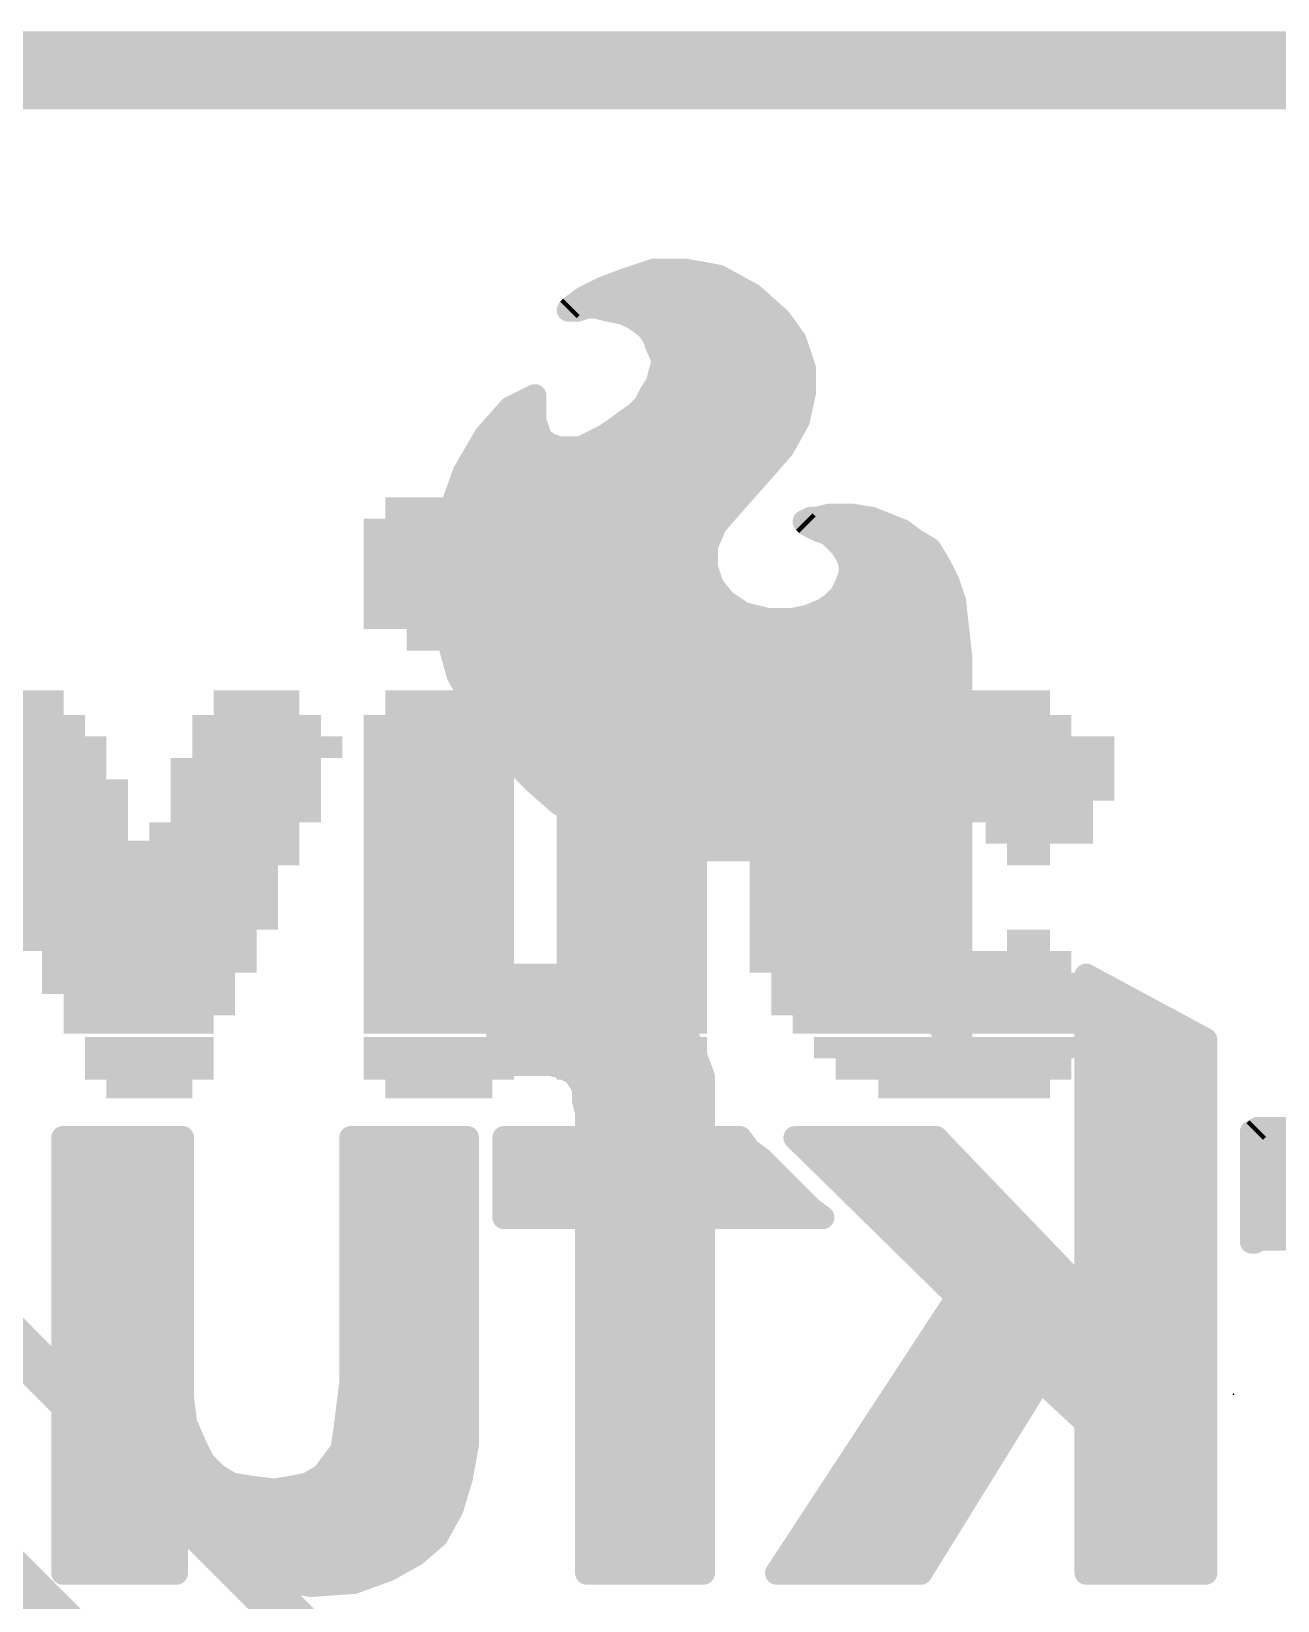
# Model space of a CAD drawing. Extents: x -41 to 66, y -18 to 26.
# Drawn here: x 11.32 to 15.38, y 20.41 to 25.53 of the extents above; entities that cross this region are included whole.
import ezdxf

# ---------------------------------------------------------------- set-up
doc = ezdxf.new("R2010")
doc.units = 0
for name, color, linetype in [('1', 12, 'CONTINUOUS'), ('16', 132, 'CONTINUOUS'), ('20', 31, 'CONTINUOUS'), ('21', 41, 'CONTINUOUS'), ('22', 40, 'CONTINUOUS'), ('24', 53, 'CONTINUOUS')]:
    doc.layers.add(name, color=color, linetype=linetype)

# ---------------------------------------------------------------- blocks, each defined once
blk = doc.blocks.new('RECT')
blk.add_solid([(-0.5, -0.5), (0.5, -0.5), (-0.5, 0.5), (0.5, 0.5)])

msp = doc.modelspace()

# ---------------------------------------------------------------- linework, layer by layer
at = {"layer": '1', "const_width": 0.254}
msp.add_lwpolyline([(0, 25.4), (30.48, 25.4)], dxfattribs=at)
at = {"layer": '16'}
for points, const_width in [([(0, 25.4), (30.48, 25.4)], 0.254), ([(12.192, 20.32), (10.16, 22.352)], 0.1524), ([(11.43, 20.32), (10.16, 21.59)], 0.1524)]:
    msp.add_lwpolyline(points, dxfattribs=dict(at, const_width=const_width))
at = {"layer": '20', "const_width": 0.2032}
msp.add_lwpolyline([(0, 25.4), (30.48, 25.4)], dxfattribs=at)
at = {"layer": '22', "const_width": 0.0762}
for points in [[(13.259, 24.718), (13.349, 24.748)], [(13.349, 24.748), (13.449, 24.748)], [(13.449, 24.748), (13.559, 24.728)], [(13.119, 24.658), (13.179, 24.688)], [(13.179, 24.688), (13.259, 24.718)], [(13.1811, 24.6888), (13.6309, 24.6888)], [(13.559, 24.728), (13.669, 24.668)], [(13.079, 24.628), (13.119, 24.658)], [(13.669, 24.668), (13.759, 24.588)], [(13.069, 24.618), (13.079, 24.628)], [(13.099, 24.618), (13.069, 24.618)], [(13.129, 24.628), (13.099, 24.618)], [(13.159, 24.628), (13.129, 24.628)], [(13.199, 24.618), (13.159, 24.628)], [(13.249, 24.608), (13.199, 24.618)], [(13.226, 24.6126), (13.7313, 24.6126)], [(13.289, 24.588), (13.249, 24.608)], [(13.329, 24.558), (13.289, 24.588)], [(13.759, 24.588), (13.809, 24.518)], [(13.349, 24.528), (13.329, 24.558)], [(13.3434, 24.5364), (13.7959, 24.5364)], [(13.359, 24.498), (13.349, 24.528)], [(13.369, 24.478), (13.359, 24.498)], [(13.809, 24.518), (13.839, 24.428)], [(13.379, 24.448), (13.369, 24.478)], [(13.369, 24.418), (13.379, 24.448)], [(13.3749, 24.4602), (13.8283, 24.4602)], [(13.359, 24.378), (13.369, 24.418)], [(13.3605, 24.384), (13.839, 24.384)], [(13.839, 24.428), (13.839, 24.348)], [(12.879, 24.298), (12.959, 24.338)], [(12.959, 24.338), (12.959, 24.258)], [(13.319, 24.308), (13.339, 24.348)], [(13.339, 24.348), (13.359, 24.378)], [(13.839, 24.348), (13.819, 24.258)], [(12.799, 24.208), (12.879, 24.298)], [(12.8986, 24.3078), (12.959, 24.3078)], [(13.259, 24.258), (13.289, 24.278)], [(13.289, 24.278), (13.319, 24.308)], [(13.3188, 24.3078), (13.8301, 24.3078)], [(12.82, 24.2316), (12.9678, 24.2316)], [(12.959, 24.258), (12.979, 24.198)], [(13.189, 24.208), (13.219, 24.228)], [(13.219, 24.228), (13.259, 24.258)], [(13.2238, 24.2316), (13.8043, 24.2316)], [(13.819, 24.258), (13.769, 24.168)], [(12.729, 24.088), (12.799, 24.208)], [(12.979, 24.198), (13.009, 24.178)], [(13.009, 24.178), (13.039, 24.168)], [(13.109, 24.168), (13.189, 24.208)], [(12.7683, 24.1554), (13.758, 24.1554)], [(13.039, 24.168), (13.109, 24.168)], [(13.769, 24.168), (13.699, 24.088)], [(12.679, 23.948), (12.729, 24.088)], [(12.7259, 24.0792), (13.6912, 24.0792)], [(13.699, 24.088), (13.619, 23.998)], [(12.6986, 24.003), (13.6234, 24.003)], [(13.619, 23.998), (13.549, 23.918)], [(12.649, 23.788), (12.679, 23.948)], [(12.675, 23.9268), (13.5567, 23.9268)], [(13.839, 23.928), (13.859, 23.938)], [(13.849, 23.918), (13.839, 23.928)], [(13.8402, 23.9268), (14.087, 23.9268)], [(13.859, 23.938), (13.879, 23.938)], [(13.879, 23.938), (13.919, 23.948)], [(13.919, 23.948), (13.999, 23.948)], [(13.999, 23.948), (14.059, 23.938)], [(14.059, 23.938), (14.159, 23.898)], [(13.549, 23.918), (13.519, 23.848)], [(13.889, 23.898), (13.849, 23.918)], [(13.919, 23.888), (13.889, 23.898)], [(13.959, 23.848), (13.919, 23.888)], [(14.159, 23.898), (14.199, 23.868)], [(14.199, 23.868), (14.249, 23.838)], [(12.6607, 23.8506), (13.5201, 23.8506)], [(13.519, 23.848), (13.519, 23.778)], [(13.9564, 23.8506), (14.228, 23.8506)], [(13.979, 23.818), (13.959, 23.848)], [(13.989, 23.788), (13.979, 23.818)], [(14.249, 23.838), (14.279, 23.788)], [(12.659, 23.608), (12.649, 23.788)], [(12.6498, 23.7744), (13.5202, 23.7744)], [(13.519, 23.778), (13.539, 23.718)], [(13.989, 23.758), (13.989, 23.788)], [(13.989, 23.7744), (14.2858, 23.7744)], [(14.279, 23.788), (14.309, 23.728)], [(13.539, 23.718), (13.579, 23.668)], [(13.959, 23.688), (13.979, 23.728)], [(13.979, 23.728), (13.989, 23.758)], [(14.309, 23.728), (14.329, 23.668)], [(12.654, 23.6982), (13.5548, 23.6982)], [(13.579, 23.668), (13.639, 23.628)], [(13.929, 23.658), (13.959, 23.688)], [(13.9641, 23.6982), (14.3189, 23.6982)], [(14.329, 23.668), (14.349, 23.488)], [(12.6582, 23.622), (13.663, 23.622)], [(13.639, 23.628), (13.719, 23.608)], [(13.799, 23.608), (13.849, 23.618)], [(13.849, 23.618), (13.899, 23.638)], [(13.859, 23.622), (14.3341, 23.622)], [(13.899, 23.638), (13.929, 23.658)], [(12.709, 23.428), (12.659, 23.608)], [(13.719, 23.608), (13.799, 23.608)], [(12.6763, 23.5458), (14.3426, 23.5458)], [(12.6974, 23.4696), (14.349, 23.4696)], [(14.349, 23.488), (14.349, 22.208)], [(12.809, 23.248), (12.709, 23.428)], [(12.7282, 23.3934), (14.349, 23.3934)], [(12.7706, 23.3172), (14.349, 23.3172)], [(12.879, 23.158), (12.809, 23.248)], [(12.8144, 23.241), (14.349, 23.241)], [(12.8737, 23.1648), (14.349, 23.1648)], [(12.959, 23.078), (12.879, 23.158)], [(12.9484, 23.0886), (14.349, 23.0886)], [(13.039, 23.008), (12.959, 23.078)], [(13.034, 23.0124), (14.349, 23.0124)], [(13.139, 22.948), (13.039, 23.008)], [(13.239, 22.908), (13.139, 22.948)], [(13.1685, 22.9362), (14.349, 22.9362)], [(13.349, 22.878), (13.239, 22.908)], [(13.469, 22.858), (13.349, 22.878)], [(13.457, 22.86), (14.349, 22.86)], [(13.659, 22.858), (13.469, 22.858)], [(13.719, 22.848), (13.659, 22.858)], [(13.769, 22.818), (13.719, 22.848)], [(13.869, 22.738), (13.769, 22.818)], [(13.8117, 22.7838), (14.349, 22.7838)], [(13.919, 22.678), (13.869, 22.738)], [(13.8943, 22.7076), (14.349, 22.7076)], [(14.049, 22.548), (13.919, 22.678)], [(13.9656, 22.6314), (14.349, 22.6314)], [(14.0418, 22.5552), (14.349, 22.5552)], [(14.099, 22.478), (14.049, 22.548)], [(12.859, 22.448), (12.839, 22.438)], [(12.839, 22.438), (12.839, 22.158)], [(13.149, 22.448), (12.859, 22.448)], [(13.249, 22.418), (13.149, 22.448)], [(14.0983, 22.479), (14.349, 22.479)], [(14.159, 22.418), (14.099, 22.478)], [(15.149, 22.238), (14.759, 22.448)], [(14.759, 22.448), (14.759, 21.408)], [(12.839, 22.4028), (13.2794, 22.4028)], [(13.329, 22.378), (13.249, 22.418)], [(14.209, 22.358), (14.159, 22.418)], [(14.1717, 22.4028), (14.349, 22.4028)], [(14.759, 22.4028), (14.8429, 22.4028)], [(13.399, 22.328), (13.329, 22.378)], [(14.259, 22.308), (14.209, 22.358)], [(12.839, 22.3266), (13.4002, 22.3266)], [(13.449, 22.268), (13.399, 22.328)], [(14.2404, 22.3266), (14.349, 22.3266)], [(14.289, 22.268), (14.259, 22.308)], [(14.759, 22.3266), (14.9845, 22.3266)], [(12.839, 22.2504), (13.4565, 22.2504)], [(13.479, 22.198), (13.449, 22.268)], [(14.319, 22.238), (14.289, 22.268)], [(14.3066, 22.2504), (14.349, 22.2504)], [(14.339, 22.208), (14.319, 22.238)], [(14.759, 22.2504), (15.126, 22.2504)], [(15.149, 20.498), (15.149, 22.238)], [(13.509, 22.118), (13.479, 22.198)], [(14.349, 22.208), (14.339, 22.208)], [(12.839, 22.1742), (13.4879, 22.1742)], [(12.839, 22.158), (13.009, 22.158)], [(13.009, 22.158), (13.049, 22.148)], [(13.049, 22.148), (13.089, 22.128)], [(13.089, 22.128), (13.109, 22.098)], [(14.759, 22.1742), (15.149, 22.1742)], [(13.109, 22.098), (13.119, 22.078)], [(13.109, 22.098), (13.509, 22.098)], [(13.119, 22.078), (13.119, 22.038)], [(13.509, 21.918), (13.509, 22.118)], [(14.759, 22.098), (15.149, 22.098)], [(13.119, 22.038), (13.129, 21.998)], [(13.1231, 22.0218), (13.509, 22.0218)], [(13.129, 21.998), (13.129, 21.918)], [(14.759, 22.0218), (15.149, 22.0218)], [(13.129, 21.9456), (13.509, 21.9456)], [(14.759, 21.9456), (15.149, 21.9456)], [(15.309, 21.938), (15.299, 21.938)], [(15.299, 21.938), (15.299, 21.578)], [(15.319, 21.948), (15.309, 21.938)], [(15.3166, 21.9456), (15.4674, 21.9456)], [(15.459, 21.948), (15.319, 21.948)], [(11.809, 21.918), (11.419, 21.918)], [(11.419, 21.918), (11.419, 20.498)], [(11.809, 21.068), (11.809, 21.918)], [(12.739, 21.918), (12.359, 21.918)], [(12.359, 21.918), (12.359, 21.118)], [(12.739, 20.918), (12.739, 21.918)], [(13.129, 21.918), (12.859, 21.918)], [(12.859, 21.918), (12.859, 21.658)], [(13.629, 21.918), (13.509, 21.918)], [(13.659, 21.878), (13.629, 21.918)], [(13.699, 21.848), (13.659, 21.878)], [(14.269, 21.918), (13.809, 21.918)], [(13.809, 21.918), (14.339, 21.398)], [(14.759, 21.408), (14.269, 21.918)], [(11.419, 21.8694), (11.809, 21.8694)], [(12.359, 21.8694), (12.739, 21.8694)], [(12.859, 21.8694), (13.6705, 21.8694)], [(13.859, 21.688), (13.699, 21.848)], [(13.8585, 21.8694), (14.3157, 21.8694)], [(14.759, 21.8694), (15.149, 21.8694)], [(15.299, 21.8694), (15.6566, 21.8694)], [(11.419, 21.7932), (11.809, 21.7932)], [(12.359, 21.7932), (12.739, 21.7932)], [(12.859, 21.7932), (13.7538, 21.7932)], [(13.9362, 21.7932), (14.3889, 21.7932)], [(14.759, 21.7932), (15.149, 21.7932)], [(15.299, 21.7932), (15.738, 21.7932)], [(11.419, 21.717), (11.809, 21.717)], [(12.359, 21.717), (12.739, 21.717)], [(12.859, 21.717), (13.83, 21.717)], [(13.899, 21.658), (13.859, 21.688)], [(14.0139, 21.717), (14.4621, 21.717)], [(14.759, 21.717), (15.149, 21.717)], [(15.299, 21.717), (15.7996, 21.717)], [(11.419, 21.6408), (11.809, 21.6408)], [(12.359, 21.6408), (12.739, 21.6408)], [(12.859, 21.658), (13.129, 21.658)], [(13.129, 21.658), (13.129, 20.498)], [(13.129, 21.6408), (13.509, 21.6408)], [(13.509, 21.658), (13.899, 21.658)], [(13.509, 20.498), (13.509, 21.658)], [(14.0915, 21.6408), (14.5353, 21.6408)], [(14.759, 21.6408), (15.149, 21.6408)], [(15.299, 21.6408), (16.209, 21.6408)], [(11.419, 21.5646), (11.809, 21.5646)], [(12.359, 21.5646), (12.739, 21.5646)], [(13.129, 21.5646), (13.509, 21.5646)], [(14.1692, 21.5646), (14.6085, 21.5646)], [(14.759, 21.5646), (15.149, 21.5646)], [(15.299, 21.578), (15.309, 21.578)], [(15.309, 21.578), (15.329, 21.588)], [(15.329, 21.588), (15.439, 21.588)], [(11.419, 21.4884), (11.809, 21.4884)], [(12.359, 21.4884), (12.739, 21.4884)], [(13.129, 21.4884), (13.509, 21.4884)], [(14.2469, 21.4884), (14.6818, 21.4884)], [(14.759, 21.4884), (15.149, 21.4884)], [(11.419, 21.4122), (11.809, 21.4122)], [(12.359, 21.4122), (12.739, 21.4122)], [(13.129, 21.4122), (13.509, 21.4122)], [(14.3245, 21.4122), (14.755, 21.4122)], [(14.759, 21.4122), (15.149, 21.4122)], [(14.339, 21.398), (13.749, 20.498)], [(11.419, 21.336), (11.809, 21.336)], [(12.359, 21.336), (12.739, 21.336)], [(13.129, 21.336), (13.509, 21.336)], [(14.2984, 21.336), (15.149, 21.336)], [(11.419, 21.2598), (11.809, 21.2598)], [(12.359, 21.2598), (12.739, 21.2598)], [(13.129, 21.2598), (13.509, 21.2598)], [(14.2484, 21.2598), (15.149, 21.2598)], [(11.419, 21.1836), (11.809, 21.1836)], [(12.359, 21.1836), (12.739, 21.1836)], [(13.129, 21.1836), (13.509, 21.1836)], [(14.1985, 21.1836), (15.149, 21.1836)], [(11.419, 21.1074), (11.809, 21.1074)], [(12.359, 21.118), (12.339, 20.958)], [(12.3577, 21.1074), (12.739, 21.1074)], [(13.129, 21.1074), (13.509, 21.1074)], [(14.1485, 21.1074), (14.5962, 21.1074)], [(14.219, 20.498), (14.609, 21.128)], [(14.609, 21.128), (14.759, 20.988)], [(14.6311, 21.1074), (15.149, 21.1074)], [(11.819, 20.988), (11.809, 21.068)], [(11.419, 21.0312), (11.8136, 21.0312)], [(12.3482, 21.0312), (12.739, 21.0312)], [(13.129, 21.0312), (13.509, 21.0312)], [(14.0985, 21.0312), (14.5491, 21.0312)], [(14.7127, 21.0312), (15.149, 21.0312)], [(11.419, 20.955), (11.8331, 20.955)], [(11.849, 20.918), (11.819, 20.988)], [(12.339, 20.958), (12.329, 20.898)], [(12.3385, 20.955), (12.739, 20.955)], [(13.129, 20.955), (13.509, 20.955)], [(14.0486, 20.955), (14.5019, 20.955)], [(14.759, 20.988), (14.759, 20.498)], [(14.759, 20.955), (15.149, 20.955)], [(11.879, 20.858), (11.849, 20.918)], [(12.719, 20.808), (12.739, 20.918)], [(11.419, 20.8788), (11.8686, 20.8788)], [(11.919, 20.818), (11.879, 20.858)], [(12.329, 20.898), (12.269, 20.818)], [(12.3146, 20.8788), (12.7319, 20.8788)], [(13.129, 20.8788), (13.509, 20.8788)], [(13.9986, 20.8788), (14.4547, 20.8788)], [(14.759, 20.8788), (15.149, 20.8788)], [(11.419, 20.8026), (11.9447, 20.8026)], [(11.969, 20.788), (11.919, 20.818)], [(12.269, 20.818), (12.219, 20.788)], [(12.2433, 20.8026), (12.7174, 20.8026)], [(12.689, 20.708), (12.719, 20.808)], [(13.129, 20.8026), (13.509, 20.8026)], [(13.9487, 20.8026), (14.4076, 20.8026)], [(14.759, 20.8026), (15.149, 20.8026)], [(12.029, 20.778), (11.969, 20.788)], [(12.109, 20.768), (12.029, 20.778)], [(12.169, 20.778), (12.109, 20.768)], [(12.219, 20.788), (12.169, 20.778)], [(11.419, 20.7264), (12.6945, 20.7264)], [(11.789, 20.498), (11.789, 20.698)], [(11.789, 20.698), (11.799, 20.698)], [(11.799, 20.698), (11.839, 20.638)], [(12.639, 20.618), (12.689, 20.708)], [(13.129, 20.7264), (13.509, 20.7264)], [(13.8987, 20.7264), (14.3604, 20.7264)], [(14.759, 20.7264), (15.149, 20.7264)], [(11.419, 20.6502), (11.789, 20.6502)], [(11.8309, 20.6502), (12.6569, 20.6502)], [(13.129, 20.6502), (13.509, 20.6502)], [(13.8488, 20.6502), (14.3132, 20.6502)], [(14.759, 20.6502), (15.149, 20.6502)], [(11.839, 20.638), (11.879, 20.588)], [(12.569, 20.558), (12.639, 20.618)], [(11.419, 20.574), (11.789, 20.574)], [(11.879, 20.588), (11.929, 20.548)], [(11.8965, 20.574), (12.5877, 20.574)], [(11.929, 20.548), (11.989, 20.518)], [(12.479, 20.508), (12.569, 20.558)], [(13.129, 20.574), (13.509, 20.574)], [(13.7988, 20.574), (14.266, 20.574)], [(14.759, 20.574), (15.149, 20.574)], [(11.419, 20.498), (11.789, 20.498)], [(11.989, 20.518), (12.039, 20.498)], [(12.039, 20.498), (12.099, 20.478)], [(12.0396, 20.4978), (12.451, 20.4978)], [(12.369, 20.468), (12.479, 20.508)], [(13.129, 20.498), (13.509, 20.498)], [(13.749, 20.498), (14.219, 20.498)], [(14.759, 20.498), (15.149, 20.498)], [(12.099, 20.478), (12.169, 20.468)], [(12.169, 20.468), (12.229, 20.458)], [(12.229, 20.458), (12.369, 20.468)]]:
    msp.add_lwpolyline(points, dxfattribs=at)
at = {"layer": '22', "const_width": 0.0381}
for points in [[(13.349, 24.7671, 1), (13.349, 24.729)], [(13.355, 24.7299, 1), (13.343, 24.7661)], [(13.4524, 24.7667, 1), (13.4456, 24.7293)], [(13.449, 24.729, 1), (13.449, 24.7671)], [(13.1723, 24.7058, 1), (13.1857, 24.6702)], [(13.1811, 24.7079, 1), (13.1811, 24.6698)], [(13.1875, 24.671, 1), (13.1705, 24.705)], [(13.253, 24.7361, 1), (13.265, 24.6999)], [(13.2657, 24.7002, 1), (13.2523, 24.7358)], [(13.5681, 24.7447, 1), (13.5499, 24.7113)], [(13.5556, 24.7093, 1), (13.5624, 24.7467)], [(13.6309, 24.6698, 1), (13.6309, 24.7079)], [(13.1105, 24.675, 1), (13.1275, 24.641)], [(13.1304, 24.6428, 1), (13.1076, 24.6732)], [(13.6817, 24.6822, 1), (13.6563, 24.6538)], [(13.6599, 24.6513, 1), (13.6781, 24.6847)], [(13.069, 24.6371, 1), (13.069, 24.599)], [(13.0555, 24.6315, 1), (13.0825, 24.6045)], [(13.0676, 24.6432, 1), (13.0904, 24.6128)], [(13.0925, 24.6145, 1), (13.0655, 24.6415)], [(13.093, 24.6361, 1), (13.105, 24.5999)], [(13.099, 24.599, 1), (13.099, 24.6371)], [(13.129, 24.6471, 1), (13.129, 24.609)], [(13.135, 24.6099, 1), (13.123, 24.6461)], [(13.1636, 24.6465, 1), (13.1544, 24.6095)], [(13.159, 24.609, 1), (13.159, 24.6471)], [(13.2027, 24.6367, 1), (13.1953, 24.5993)], [(13.1944, 24.5995, 1), (13.2036, 24.6365)], [(13.226, 24.6317, 1), (13.226, 24.5936)], [(13.2575, 24.625, 1), (13.2405, 24.591)], [(13.2453, 24.5893, 1), (13.2527, 24.6267)], [(13.3004, 24.6032, 1), (13.2776, 24.5728)], [(13.2805, 24.571, 1), (13.2975, 24.605)], [(13.7313, 24.5936, 1), (13.7313, 24.6317)], [(13.7745, 24.5991, 1), (13.7435, 24.5769)], [(13.3449, 24.5686, 1), (13.3131, 24.5474)], [(13.3176, 24.5428, 1), (13.3404, 24.5732)], [(13.3434, 24.5555, 1), (13.3434, 24.5174)], [(13.7463, 24.5738, 1), (13.7717, 24.6022)], [(13.7959, 24.5174, 1), (13.7959, 24.5555)], [(13.3671, 24.534, 1), (13.3309, 24.522)], [(13.3331, 24.5174, 1), (13.3649, 24.5386)], [(13.376, 24.5065, 1), (13.342, 24.4895)], [(13.3409, 24.492, 1), (13.3771, 24.504)], [(13.8271, 24.524, 1), (13.7909, 24.512)], [(13.7935, 24.5069, 1), (13.8245, 24.5291)], [(13.3871, 24.484, 1), (13.3509, 24.472)], [(13.352, 24.4695, 1), (13.386, 24.4865)], [(13.3749, 24.4793, 1), (13.3749, 24.4412)], [(13.3971, 24.442, 1), (13.3609, 24.454)], [(13.3609, 24.442, 1), (13.3971, 24.454)], [(13.8283, 24.4412, 1), (13.8283, 24.4793)], [(13.3605, 24.4031, 1), (13.3605, 24.365)], [(13.3509, 24.424, 1), (13.3871, 24.412)], [(13.3875, 24.4134, 1), (13.3505, 24.4226)], [(13.8581, 24.428, 1), (13.82, 24.428)], [(13.8209, 24.422, 1), (13.8571, 24.434)], [(13.839, 24.365, 1), (13.839, 24.4031)], [(12.9781, 24.338, 1), (12.94, 24.338)], [(12.9675, 24.321, 1), (12.9505, 24.355)], [(13.3231, 24.3586, 1), (13.3549, 24.3374)], [(13.356, 24.3395, 1), (13.322, 24.3565)], [(13.3405, 24.3826, 1), (13.3775, 24.3734)], [(13.3749, 24.3674, 1), (13.3431, 24.3886)], [(13.82, 24.348, 1), (13.8581, 24.348)], [(13.8576, 24.3439, 1), (13.8204, 24.3521)], [(12.8705, 24.315, 1), (12.8875, 24.281)], [(12.8932, 24.2853, 1), (12.8648, 24.3107)], [(12.8986, 24.3269, 1), (12.8986, 24.2888)], [(12.959, 24.2888, 1), (12.959, 24.3269)], [(13.2996, 24.2621, 1), (13.2784, 24.2939)], [(13.3188, 24.3269, 1), (13.3188, 24.2888)], [(13.302, 24.3165, 1), (13.336, 24.2995)], [(13.3325, 24.2945, 1), (13.3055, 24.3215)], [(13.8301, 24.2888, 1), (13.8301, 24.3269)], [(12.82, 24.2507, 1), (12.82, 24.2126)], [(12.9771, 24.264, 1), (12.9409, 24.252)], [(12.94, 24.258, 1), (12.9781, 24.258)], [(12.9678, 24.2126, 1), (12.9678, 24.2507)], [(13.2238, 24.2507, 1), (13.2238, 24.2126)], [(13.2296, 24.2121, 1), (13.2084, 24.2439)], [(13.2484, 24.2739, 1), (13.2696, 24.2421)], [(13.2704, 24.2428, 1), (13.2476, 24.2732)], [(13.2755, 24.2915, 1), (13.3025, 24.2645)], [(13.8004, 24.2621, 1), (13.8376, 24.2539)], [(13.8357, 24.2487, 1), (13.8023, 24.2673)], [(13.8043, 24.2126, 1), (13.8043, 24.2507)], [(12.7848, 24.2207, 1), (12.8132, 24.1953)], [(12.8155, 24.1984, 1), (12.7825, 24.2176)], [(12.9896, 24.2139, 1), (12.9684, 24.1821)], [(12.9609, 24.192, 1), (12.9971, 24.204)], [(13.015, 24.1961, 1), (13.003, 24.1599)], [(12.9984, 24.1621, 1), (13.0196, 24.1939)], [(13.1784, 24.2239, 1), (13.1996, 24.1921)], [(13.1975, 24.191, 1), (13.1805, 24.225)], [(13.2076, 24.2432, 1), (13.2304, 24.2128)], [(12.7683, 24.1745, 1), (12.7683, 24.1364)], [(13.039, 24.1871, 1), (13.039, 24.149)], [(13.033, 24.1499, 1), (13.045, 24.1861)], [(13.1005, 24.185, 1), (13.1175, 24.151)], [(13.109, 24.149, 1), (13.109, 24.1871)], [(13.7523, 24.1773, 1), (13.7857, 24.1587)], [(13.7833, 24.1555, 1), (13.7547, 24.1805)], [(13.758, 24.1364, 1), (13.758, 24.1745)], [(12.7259, 24.0983, 1), (12.7259, 24.0602)], [(12.7125, 24.0976, 1), (12.7455, 24.0784)], [(12.7469, 24.0816, 1), (12.7111, 24.0944)], [(13.6847, 24.1005, 1), (13.7133, 24.0755)], [(13.7132, 24.0753, 1), (13.6848, 24.1007)], [(13.6912, 24.0602, 1), (13.6912, 24.0983)], [(12.6986, 24.0221, 1), (12.6986, 23.984)], [(13.6048, 24.0107, 1), (13.6332, 23.9853)], [(13.6333, 23.9855, 1), (13.6047, 24.0105)], [(13.6234, 23.984, 1), (13.6234, 24.0221)], [(12.675, 23.9459, 1), (12.675, 23.9078)], [(12.6611, 23.9544, 1), (12.6969, 23.9416)], [(12.6977, 23.9445, 1), (12.6603, 23.9515)], [(13.5567, 23.9078, 1), (13.5567, 23.9459)], [(13.8525, 23.9415, 1), (13.8255, 23.9145)], [(13.8305, 23.945, 1), (13.8475, 23.911)], [(13.8402, 23.9459, 1), (13.8402, 23.9078)], [(13.859, 23.9571, 1), (13.859, 23.919)], [(13.8675, 23.921, 1), (13.8505, 23.955)], [(13.8744, 23.9565, 1), (13.8836, 23.9195)], [(13.879, 23.919, 1), (13.879, 23.9571)], [(13.919, 23.9671, 1), (13.919, 23.929)], [(13.9236, 23.9295, 1), (13.9144, 23.9665)], [(14.0021, 23.9668, 1), (13.9959, 23.9292)], [(13.999, 23.929, 1), (13.999, 23.9671)], [(14.0661, 23.9557, 1), (14.0519, 23.9203)], [(14.0559, 23.9192, 1), (14.0621, 23.9568)], [(14.087, 23.9078, 1), (14.087, 23.9459)], [(13.5347, 23.9305, 1), (13.5633, 23.9055)], [(13.5665, 23.9105, 1), (13.5315, 23.9255)], [(13.8575, 23.935, 1), (13.8405, 23.901)], [(13.8355, 23.9045, 1), (13.8625, 23.9315)], [(13.895, 23.9161, 1), (13.883, 23.8799)], [(13.8805, 23.881, 1), (13.8975, 23.915)], [(13.9325, 23.9015, 1), (13.9055, 23.8745)], [(13.913, 23.8699, 1), (13.925, 23.9061)], [(14.1704, 23.9132, 1), (14.1476, 23.8828)], [(14.1519, 23.8803, 1), (14.1661, 23.9157)], [(14.2088, 23.8843, 1), (14.1892, 23.8517)], [(12.6607, 23.8697, 1), (12.6607, 23.8316)], [(13.5381, 23.848, 1), (13.5, 23.848)], [(13.5015, 23.8555, 1), (13.5365, 23.8405)], [(13.5201, 23.8316, 1), (13.5201, 23.8697)], [(13.9564, 23.8697, 1), (13.9564, 23.8316)], [(13.9749, 23.8586, 1), (13.9431, 23.8374)], [(13.9455, 23.8345, 1), (13.9725, 23.8615)], [(13.9971, 23.824, 1), (13.9609, 23.812)], [(14.1876, 23.8528, 1), (14.2104, 23.8832)], [(14.228, 23.8316, 1), (14.228, 23.8697)], [(14.2653, 23.8478, 1), (14.2327, 23.8282)], [(14.2392, 23.8217, 1), (14.2588, 23.8543)], [(12.668, 23.7891, 1), (12.63, 23.7869)], [(12.6303, 23.7915, 1), (12.6677, 23.7845)], [(12.6498, 23.7934, 1), (12.6498, 23.7553)], [(13.5371, 23.784, 1), (13.5009, 23.772)], [(13.5202, 23.7553, 1), (13.5202, 23.7934)], [(13.9631, 23.8074, 1), (13.9949, 23.8286)], [(13.989, 23.7934, 1), (13.989, 23.7553)], [(14.0081, 23.788, 1), (13.97, 23.788)], [(13.9709, 23.782, 1), (14.0071, 23.794)], [(14.296, 23.7965, 1), (14.262, 23.7795)], [(14.2627, 23.7782, 1), (14.2953, 23.7978)], [(14.2858, 23.7553, 1), (14.2858, 23.7934)], [(13.5, 23.778, 1), (13.5381, 23.778)], [(13.5539, 23.7299, 1), (13.5241, 23.7061)], [(13.9609, 23.734, 1), (13.9971, 23.722)], [(13.996, 23.7195, 1), (13.962, 23.7365)], [(13.97, 23.758, 1), (14.0081, 23.758)], [(14.0071, 23.752, 1), (13.9709, 23.764)], [(14.3271, 23.734, 1), (14.2909, 23.722)], [(14.292, 23.7195, 1), (14.326, 23.7365)], [(12.654, 23.7172, 1), (12.654, 23.6791)], [(13.5209, 23.712, 1), (13.5571, 23.724)], [(13.5548, 23.6791, 1), (13.5548, 23.7172)], [(13.5896, 23.6839, 1), (13.5684, 23.6521)], [(13.942, 23.6965, 1), (13.976, 23.6795)], [(13.9641, 23.7172, 1), (13.9641, 23.6791)], [(13.9725, 23.6745, 1), (13.9455, 23.7015)], [(14.3479, 23.6701, 1), (14.3101, 23.6659)], [(14.3189, 23.6791, 1), (14.3189, 23.7172)], [(12.6582, 23.641, 1), (12.6582, 23.6029)], [(13.5641, 23.6561, 1), (13.5939, 23.6799)], [(13.6436, 23.6465, 1), (13.6344, 23.6095)], [(13.6284, 23.6121, 1), (13.6496, 23.6439)], [(13.663, 23.6029, 1), (13.663, 23.641)], [(13.8419, 23.6357, 1), (13.8561, 23.6003)], [(13.859, 23.641, 1), (13.859, 23.6029)], [(13.8527, 23.5993, 1), (13.8453, 23.6367)], [(13.8884, 23.6539, 1), (13.9096, 23.6221)], [(13.9061, 23.6203, 1), (13.8919, 23.6557)], [(13.9155, 23.6715, 1), (13.9425, 23.6445)], [(13.9396, 23.6421, 1), (13.9184, 23.6739)], [(14.3109, 23.662, 1), (14.3471, 23.674)], [(14.3341, 23.6029, 1), (14.3341, 23.641)], [(12.6774, 23.6131, 1), (12.6406, 23.6029)], [(12.64, 23.6069, 1), (12.678, 23.6091)], [(13.719, 23.6271, 1), (13.719, 23.589)], [(13.7144, 23.5895, 1), (13.7236, 23.6265)], [(13.7953, 23.6267, 1), (13.8027, 23.5893)], [(13.799, 23.589, 1), (13.799, 23.6271)], [(12.6763, 23.5648, 1), (12.6763, 23.5267)], [(14.3426, 23.5267, 1), (14.3426, 23.5648)], [(12.6974, 23.4886, 1), (12.6974, 23.4505)], [(14.3681, 23.488, 1), (14.33, 23.488)], [(14.3301, 23.4859, 1), (14.3679, 23.4901)], [(14.349, 23.4505, 1), (14.349, 23.4886)], [(12.7257, 23.4373, 1), (12.6923, 23.4187)], [(12.6906, 23.4229, 1), (12.7274, 23.4331)], [(12.7282, 23.4124, 1), (12.7282, 23.3743)], [(14.349, 23.3743, 1), (14.349, 23.4124)], [(12.7706, 23.3362, 1), (12.7706, 23.2981)], [(14.349, 23.2981, 1), (14.349, 23.3362)], [(12.824, 23.2597, 1), (12.794, 23.2363)], [(12.7923, 23.2387, 1), (12.8257, 23.2573)], [(12.8144, 23.26, 1), (12.8144, 23.2219)], [(14.349, 23.2219, 1), (14.349, 23.26)], [(12.8737, 23.1838, 1), (12.8737, 23.1457)], [(12.8925, 23.1715, 1), (12.8655, 23.1445)], [(14.349, 23.1457, 1), (14.349, 23.1838)], [(12.864, 23.1463, 1), (12.894, 23.1697)], [(12.9484, 23.1076, 1), (12.9484, 23.0695)], [(12.9715, 23.0923, 1), (12.9465, 23.0637)], [(12.9455, 23.0645, 1), (12.9725, 23.0915)], [(14.349, 23.0695, 1), (14.349, 23.1076)], [(13.034, 23.0314, 1), (13.034, 22.9933)], [(13.0488, 23.0243, 1), (13.0292, 22.9917)], [(13.0265, 22.9937, 1), (13.0515, 23.0223)], [(14.349, 22.9933, 1), (14.349, 23.0314)], [(13.1461, 22.9657, 1), (13.1319, 22.9303)], [(13.1292, 22.9317, 1), (13.1488, 22.9643)], [(13.1685, 22.9552, 1), (13.1685, 22.9171)], [(13.244, 22.9264, 1), (13.234, 22.8896)], [(13.2319, 22.8903, 1), (13.2461, 22.9257)], [(14.349, 22.9171, 1), (14.349, 22.9552)], [(13.3521, 22.8968, 1), (13.3459, 22.8592)], [(13.344, 22.8596, 1), (13.354, 22.8964)], [(13.457, 22.879, 1), (13.457, 22.8409)], [(13.469, 22.8771, 1), (13.469, 22.839)], [(13.4659, 22.8392, 1), (13.4721, 22.8768)], [(13.6621, 22.8768, 1), (13.6559, 22.8392)], [(13.659, 22.839, 1), (13.659, 22.8771)], [(13.7288, 22.8643, 1), (13.7092, 22.8317)], [(13.7159, 22.8292, 1), (13.7221, 22.8668)], [(14.349, 22.8409, 1), (14.349, 22.879)], [(13.7809, 22.8329, 1), (13.7571, 22.8031)], [(13.7592, 22.8017, 1), (13.7788, 22.8343)], [(13.8117, 22.8028, 1), (13.8117, 22.7647)], [(14.349, 22.7647, 1), (14.349, 22.8028)], [(13.8836, 22.7502, 1), (13.8544, 22.7258)], [(13.8571, 22.7231, 1), (13.8809, 22.7529)], [(13.8943, 22.7266, 1), (13.8943, 22.6885)], [(14.349, 22.6885, 1), (14.349, 22.7266)], [(13.9325, 22.6915, 1), (13.9055, 22.6645)], [(13.9044, 22.6658, 1), (13.9336, 22.6902)], [(13.9656, 22.6505, 1), (13.9656, 22.6124)], [(14.349, 22.6124, 1), (14.349, 22.6505)], [(14.0418, 22.5743, 1), (14.0418, 22.5362)], [(14.0645, 22.5591, 1), (14.0335, 22.5369)], [(14.0355, 22.5345, 1), (14.0625, 22.5615)], [(14.349, 22.5362, 1), (14.349, 22.5743)], [(12.8305, 22.455, 1), (12.8475, 22.421)], [(12.8581, 22.438, 1), (12.82, 22.438)], [(12.859, 22.4671, 1), (12.859, 22.429)], [(12.8675, 22.431, 1), (12.8505, 22.465)], [(13.1545, 22.4662, 1), (13.1435, 22.4298)], [(13.149, 22.429, 1), (13.149, 22.4671)], [(14.0983, 22.4981, 1), (14.0983, 22.46)], [(14.1125, 22.4915, 1), (14.0855, 22.4645)], [(14.0835, 22.4669, 1), (14.1145, 22.4891)], [(14.349, 22.46, 1), (14.349, 22.4981)], [(14.768, 22.4648, 1), (14.75, 22.4312)], [(14.7781, 22.448, 1), (14.74, 22.448)], [(12.839, 22.4219, 1), (12.839, 22.3838)], [(13.2575, 22.435, 1), (13.2405, 22.401)], [(13.2435, 22.3998, 1), (13.2545, 22.4362)], [(13.2794, 22.3838, 1), (13.2794, 22.4219)], [(14.1736, 22.4302, 1), (14.1444, 22.4058)], [(14.1455, 22.4045, 1), (14.1725, 22.4315)], [(14.1717, 22.4219, 1), (14.1717, 22.3838)], [(14.349, 22.3838, 1), (14.349, 22.4219)], [(14.759, 22.4219, 1), (14.759, 22.3838)], [(14.8429, 22.3838, 1), (14.8429, 22.4219)], [(13.3401, 22.3935, 1), (13.3179, 22.3625)], [(13.3205, 22.361, 1), (13.3375, 22.395)], [(14.2225, 22.3715, 1), (14.1955, 22.3445)], [(14.1944, 22.3458, 1), (14.2236, 22.3702)], [(12.839, 22.3457, 1), (12.839, 22.3076)], [(13.4136, 22.3402, 1), (13.3844, 22.3158)], [(13.3879, 22.3125, 1), (13.4101, 22.3435)], [(13.4002, 22.3076, 1), (13.4002, 22.3457)], [(14.2404, 22.3457, 1), (14.2404, 22.3076)], [(14.2742, 22.3194, 1), (14.2438, 22.2966)], [(14.2455, 22.2945, 1), (14.2725, 22.3215)], [(14.349, 22.3076, 1), (14.349, 22.3457)], [(14.759, 22.3457, 1), (14.759, 22.3076)], [(14.9845, 22.3076, 1), (14.9845, 22.3457)], [(12.839, 22.2695, 1), (12.839, 22.2314)], [(13.4665, 22.2755, 1), (13.4315, 22.2605)], [(13.4344, 22.2558, 1), (13.4636, 22.2802)], [(13.4565, 22.2314, 1), (13.4565, 22.2695)], [(14.3025, 22.2815, 1), (14.2755, 22.2545)], [(14.2738, 22.2566, 1), (14.3042, 22.2794)], [(14.3066, 22.2695, 1), (14.3066, 22.2314)], [(14.3349, 22.2486, 1), (14.3031, 22.2274)], [(14.3055, 22.2245, 1), (14.3325, 22.2515)], [(14.349, 22.2314, 1), (14.349, 22.2695)], [(14.759, 22.2695, 1), (14.759, 22.2314)], [(15.126, 22.2314, 1), (15.126, 22.2695)], [(15.1681, 22.238, 1), (15.13, 22.238)], [(15.14, 22.2212, 1), (15.158, 22.2548)], [(13.4968, 22.2047, 1), (13.4612, 22.1913)], [(13.4615, 22.1905, 1), (13.4965, 22.2055)], [(14.339, 22.2271, 1), (14.339, 22.189)], [(14.3231, 22.1974, 1), (14.3549, 22.2186)], [(14.33, 22.208, 1), (14.3681, 22.208)], [(14.349, 22.189, 1), (14.349, 22.2271)], [(12.839, 22.1933, 1), (12.839, 22.1552)], [(12.839, 22.1771, 1), (12.839, 22.139)], [(12.82, 22.158, 1), (12.8581, 22.158)], [(13.0136, 22.1765, 1), (13.0044, 22.1395)], [(13.009, 22.139, 1), (13.009, 22.1771)], [(13.0575, 22.165, 1), (13.0405, 22.131)], [(13.0444, 22.1295, 1), (13.0536, 22.1665)], [(13.1049, 22.1386, 1), (13.0731, 22.1174)], [(13.4879, 22.1552, 1), (13.4879, 22.1933)], [(14.759, 22.1933, 1), (14.759, 22.1552)], [(15.149, 22.1552, 1), (15.149, 22.1933)], [(13.0805, 22.111, 1), (13.0975, 22.145)], [(13.109, 22.1171, 1), (13.109, 22.079)], [(13.126, 22.1065, 1), (13.092, 22.0895)], [(13.0931, 22.0874, 1), (13.1249, 22.1086)], [(13.138, 22.078, 1), (13.0999, 22.078)], [(13.5281, 22.118, 1), (13.49, 22.118)], [(13.4912, 22.1113, 1), (13.5268, 22.1247)], [(13.509, 22.079, 1), (13.509, 22.1171)], [(14.759, 22.1171, 1), (14.759, 22.079)], [(15.149, 22.079, 1), (15.149, 22.1171)], [(13.1375, 22.0426, 1), (13.1005, 22.0334)], [(13.102, 22.0695, 1), (13.136, 22.0865)], [(13.0999, 22.038, 1), (13.138, 22.038)], [(13.1231, 22.0409, 1), (13.1231, 22.0028)], [(13.1481, 21.998, 1), (13.11, 21.998)], [(13.1105, 21.9934, 1), (13.1475, 22.0026)], [(13.509, 22.0028, 1), (13.509, 22.0409)], [(14.759, 22.0409, 1), (14.759, 22.0028)], [(15.149, 22.0028, 1), (15.149, 22.0409)], [(13.129, 21.9647, 1), (13.129, 21.9266)], [(13.509, 21.9266, 1), (13.509, 21.9647)], [(14.759, 21.9647, 1), (14.759, 21.9266)], [(15.149, 21.9266, 1), (15.149, 21.9647)], [(15.299, 21.9571, 1), (15.299, 21.919)], [(15.3181, 21.938, 1), (15.28, 21.938)], [(15.2955, 21.9515, 1), (15.3225, 21.9245)], [(15.3166, 21.9647, 1), (15.3166, 21.9266)], [(15.319, 21.9671, 1), (15.319, 21.929)], [(15.3325, 21.9345, 1), (15.3055, 21.9615)], [(15.309, 21.919, 1), (15.309, 21.9571)], [(11.419, 21.9371, 1), (11.419, 21.899)], [(11.4381, 21.918, 1), (11.4, 21.918)], [(11.8281, 21.918, 1), (11.79, 21.918)], [(11.809, 21.899, 1), (11.809, 21.9371)], [(12.359, 21.9371, 1), (12.359, 21.899)], [(12.378, 21.918, 1), (12.3399, 21.918)], [(12.7581, 21.918, 1), (12.72, 21.918)], [(12.739, 21.899, 1), (12.739, 21.9371)], [(12.859, 21.9371, 1), (12.859, 21.899)], [(12.878, 21.918, 1), (12.8399, 21.918)], [(13.11, 21.918, 1), (13.1481, 21.918)], [(13.129, 21.899, 1), (13.129, 21.9371)], [(13.509, 21.9371, 1), (13.509, 21.899)], [(13.49, 21.918, 1), (13.5281, 21.918)], [(13.6442, 21.9294, 1), (13.6138, 21.9066)], [(13.629, 21.899, 1), (13.629, 21.9371)], [(13.6704, 21.8932, 1), (13.6476, 21.8628)], [(13.809, 21.9371, 1), (13.809, 21.899)], [(13.8223, 21.9316, 1), (13.7957, 21.9044)], [(14.2827, 21.9312, 1), (14.2553, 21.9048)], [(14.269, 21.899, 1), (14.269, 21.9371)], [(11.419, 21.8885, 1), (11.419, 21.8504)], [(11.809, 21.8504, 1), (11.809, 21.8885)], [(12.359, 21.8885, 1), (12.359, 21.8504)], [(12.739, 21.8504, 1), (12.739, 21.8885)], [(12.859, 21.8885, 1), (12.859, 21.8504)], [(13.6438, 21.8666, 1), (13.6742, 21.8894)], [(13.6705, 21.8504, 1), (13.6705, 21.8885)], [(13.7125, 21.8615, 1), (13.6855, 21.8345)], [(13.6876, 21.8328, 1), (13.7104, 21.8632)], [(13.8585, 21.8885, 1), (13.8585, 21.8504)], [(14.3157, 21.8504, 1), (14.3157, 21.8885)], [(14.759, 21.8885, 1), (14.759, 21.8504)], [(15.149, 21.8504, 1), (15.149, 21.8885)], [(15.299, 21.8885, 1), (15.299, 21.8504)], [(11.419, 21.8123, 1), (11.419, 21.7742)], [(11.809, 21.7742, 1), (11.809, 21.8123)], [(12.359, 21.8123, 1), (12.359, 21.7742)], [(12.739, 21.7742, 1), (12.739, 21.8123)], [(12.859, 21.8123, 1), (12.859, 21.7742)], [(13.7538, 21.7742, 1), (13.7538, 21.8123)], [(13.9362, 21.8123, 1), (13.9362, 21.7742)], [(14.3889, 21.7742, 1), (14.3889, 21.8123)], [(14.759, 21.8123, 1), (14.759, 21.7742)], [(15.149, 21.7742, 1), (15.149, 21.8123)], [(15.299, 21.8123, 1), (15.299, 21.7742)], [(11.419, 21.7361, 1), (11.419, 21.698)], [(11.809, 21.698, 1), (11.809, 21.7361)], [(12.359, 21.7361, 1), (12.359, 21.698)], [(12.739, 21.698, 1), (12.739, 21.7361)], [(12.859, 21.7361, 1), (12.859, 21.698)], [(13.83, 21.698, 1), (13.83, 21.7361)], [(13.8704, 21.7032, 1), (13.8476, 21.6728)], [(13.8455, 21.6745, 1), (13.8725, 21.7015)], [(14.0139, 21.7361, 1), (14.0139, 21.698)], [(14.4621, 21.698, 1), (14.4621, 21.7361)], [(14.759, 21.7361, 1), (14.759, 21.698)], [(15.149, 21.698, 1), (15.149, 21.7361)], [(15.299, 21.7361, 1), (15.299, 21.698)], [(11.419, 21.6599, 1), (11.419, 21.6218)], [(11.809, 21.6218, 1), (11.809, 21.6599)], [(12.359, 21.6599, 1), (12.359, 21.6218)], [(12.739, 21.6218, 1), (12.739, 21.6599)], [(12.859, 21.6771, 1), (12.859, 21.639)], [(12.8399, 21.658, 1), (12.878, 21.658)], [(13.1481, 21.658, 1), (13.11, 21.658)], [(13.129, 21.6599, 1), (13.129, 21.6218)], [(13.129, 21.639, 1), (13.129, 21.6771)], [(13.509, 21.6771, 1), (13.509, 21.639)], [(13.5281, 21.658, 1), (13.49, 21.658)], [(13.509, 21.6218, 1), (13.509, 21.6599)], [(13.8876, 21.6428, 1), (13.9104, 21.6732)], [(13.899, 21.639, 1), (13.899, 21.6771)], [(14.0915, 21.6599, 1), (14.0915, 21.6218)], [(14.5353, 21.6218, 1), (14.5353, 21.6599)], [(14.759, 21.6599, 1), (14.759, 21.6218)], [(15.149, 21.6218, 1), (15.149, 21.6599)], [(15.299, 21.6599, 1), (15.299, 21.6218)], [(11.419, 21.5837, 1), (11.419, 21.5456)], [(11.809, 21.5456, 1), (11.809, 21.5837)], [(12.359, 21.5837, 1), (12.359, 21.5456)], [(12.739, 21.5456, 1), (12.739, 21.5837)], [(13.129, 21.5837, 1), (13.129, 21.5456)], [(13.509, 21.5456, 1), (13.509, 21.5837)], [(14.1692, 21.5837, 1), (14.1692, 21.5456)], [(14.6085, 21.5456, 1), (14.6085, 21.5837)], [(14.759, 21.5837, 1), (14.759, 21.5456)], [(15.149, 21.5456, 1), (15.149, 21.5837)], [(15.299, 21.597, 1), (15.299, 21.5589)], [(15.3005, 21.595, 1), (15.3175, 21.561)], [(15.309, 21.5589, 1), (15.309, 21.597)], [(15.329, 21.6071, 1), (15.329, 21.569)], [(15.3375, 21.571, 1), (15.3205, 21.605)], [(15.28, 21.578, 1), (15.3181, 21.578)], [(11.419, 21.5075, 1), (11.419, 21.4694)], [(11.809, 21.4694, 1), (11.809, 21.5075)], [(12.359, 21.5075, 1), (12.359, 21.4694)], [(12.739, 21.4694, 1), (12.739, 21.5075)], [(13.129, 21.5075, 1), (13.129, 21.4694)], [(13.509, 21.4694, 1), (13.509, 21.5075)], [(14.2469, 21.5075, 1), (14.2469, 21.4694)], [(14.6818, 21.4694, 1), (14.6818, 21.5075)], [(14.759, 21.5075, 1), (14.759, 21.4694)], [(15.149, 21.4694, 1), (15.149, 21.5075)], [(11.419, 21.4313, 1), (11.419, 21.3932)], [(11.809, 21.3932, 1), (11.809, 21.4313)], [(12.359, 21.4313, 1), (12.359, 21.3932)], [(12.739, 21.3932, 1), (12.739, 21.4313)], [(13.129, 21.4313, 1), (13.129, 21.3932)], [(13.509, 21.3932, 1), (13.509, 21.4313)], [(14.3245, 21.4313, 1), (14.3245, 21.3932)], [(14.759, 21.4313, 1), (14.759, 21.3932)], [(14.755, 21.3932, 1), (14.755, 21.4313)], [(15.149, 21.3932, 1), (15.149, 21.4313)], [(14.3549, 21.3876, 1), (14.3231, 21.4084)], [(14.3257, 21.3844, 1), (14.3523, 21.4116)], [(14.74, 21.408, 1), (14.7781, 21.408)], [(14.7453, 21.3948, 1), (14.7727, 21.4212)], [(11.419, 21.3551, 1), (11.419, 21.317)], [(11.809, 21.317, 1), (11.809, 21.3551)], [(12.359, 21.3551, 1), (12.359, 21.317)], [(12.739, 21.317, 1), (12.739, 21.3551)], [(13.129, 21.3551, 1), (13.129, 21.317)], [(13.509, 21.317, 1), (13.509, 21.3551)], [(14.2984, 21.3551, 1), (14.2984, 21.317)], [(15.149, 21.317, 1), (15.149, 21.3551)], [(11.419, 21.2789, 1), (11.419, 21.2408)], [(11.809, 21.2408, 1), (11.809, 21.2789)], [(12.359, 21.2789, 1), (12.359, 21.2408)], [(12.739, 21.2408, 1), (12.739, 21.2789)], [(13.129, 21.2789, 1), (13.129, 21.2408)], [(13.509, 21.2408, 1), (13.509, 21.2789)], [(14.2484, 21.2789, 1), (14.2484, 21.2408)], [(15.149, 21.2408, 1), (15.149, 21.2789)], [(11.419, 21.2027, 1), (11.419, 21.1646)], [(11.809, 21.1646, 1), (11.809, 21.2027)], [(12.359, 21.2027, 1), (12.359, 21.1646)], [(12.739, 21.1646, 1), (12.739, 21.2027)], [(13.129, 21.2027, 1), (13.129, 21.1646)], [(13.509, 21.1646, 1), (13.509, 21.2027)], [(14.1985, 21.2027, 1), (14.1985, 21.1646)], [(15.149, 21.1646, 1), (15.149, 21.2027)], [(11.419, 21.1265, 1), (11.419, 21.0884)], [(11.809, 21.0884, 1), (11.809, 21.1265)], [(12.3577, 21.1265, 1), (12.3577, 21.0884)], [(12.3779, 21.1156, 1), (12.3401, 21.1204)], [(12.739, 21.0884, 1), (12.739, 21.1265)], [(13.129, 21.1265, 1), (13.129, 21.0884)], [(13.509, 21.0884, 1), (13.509, 21.1265)], [(14.1485, 21.1265, 1), (14.1485, 21.0884)], [(14.622, 21.1419, 1), (14.596, 21.1141)], [(14.6252, 21.118, 1), (14.5928, 21.138)], [(14.5962, 21.0884, 1), (14.5962, 21.1265)], [(14.6311, 21.1265, 1), (14.6311, 21.0884)], [(15.149, 21.0884, 1), (15.149, 21.1265)], [(11.8279, 21.0704, 1), (11.7901, 21.0656)], [(12.3399, 21.118, 1), (12.378, 21.118)], [(11.419, 21.0503, 1), (11.419, 21.0122)], [(11.79, 21.068, 1), (11.8281, 21.068)], [(11.8136, 21.0122, 1), (11.8136, 21.0503)], [(12.3482, 21.0503, 1), (12.3482, 21.0122)], [(12.739, 21.0122, 1), (12.739, 21.0503)], [(13.129, 21.0503, 1), (13.129, 21.0122)], [(13.509, 21.0122, 1), (13.509, 21.0503)], [(14.0985, 21.0503, 1), (14.0985, 21.0122)], [(14.5491, 21.0122, 1), (14.5491, 21.0503)], [(14.7127, 21.0503, 1), (14.7127, 21.0122)], [(15.149, 21.0122, 1), (15.149, 21.0503)], [(11.419, 20.9741, 1), (11.419, 20.936)], [(11.8365, 20.9955, 1), (11.8015, 20.9805)], [(11.8001, 20.9856, 1), (11.8379, 20.9904)], [(11.8331, 20.936, 1), (11.8331, 20.9741)], [(12.3385, 20.9741, 1), (12.3385, 20.936)], [(12.3578, 20.9549, 1), (12.3202, 20.9611)], [(12.739, 20.936, 1), (12.739, 20.9741)], [(13.129, 20.9741, 1), (13.129, 20.936)], [(13.509, 20.936, 1), (13.509, 20.9741)], [(14.0486, 20.9741, 1), (14.0486, 20.936)], [(14.5019, 20.936, 1), (14.5019, 20.9741)], [(14.759, 20.9741, 1), (14.759, 20.936)], [(14.7781, 20.988, 1), (14.74, 20.988)], [(14.746, 20.9741, 1), (14.772, 21.0019)], [(15.149, 20.936, 1), (15.149, 20.9741)], [(11.866, 20.9265, 1), (11.832, 20.9095)], [(11.8315, 20.9105, 1), (11.8665, 20.9255)], [(12.3201, 20.9604, 1), (12.3579, 20.9556)], [(12.72, 20.918, 1), (12.7581, 20.918)], [(12.7577, 20.9146, 1), (12.7203, 20.9214)], [(11.419, 20.8979, 1), (11.419, 20.8598)], [(11.8925, 20.8715, 1), (11.8655, 20.8445)], [(11.862, 20.8495, 1), (11.896, 20.8665)], [(11.8686, 20.8598, 1), (11.8686, 20.8979)], [(12.3146, 20.8979, 1), (12.3146, 20.8598)], [(12.3102, 20.9011, 1), (12.3478, 20.8949)], [(12.3442, 20.8866, 1), (12.3138, 20.9094)], [(12.7319, 20.8598, 1), (12.7319, 20.8979)], [(13.129, 20.8979, 1), (13.129, 20.8598)], [(13.509, 20.8598, 1), (13.509, 20.8979)], [(13.9986, 20.8979, 1), (13.9986, 20.8598)], [(14.4547, 20.8598, 1), (14.4547, 20.8979)], [(14.759, 20.8979, 1), (14.759, 20.8598)], [(15.149, 20.8598, 1), (15.149, 20.8979)], [(11.419, 20.8217, 1), (11.419, 20.7836)], [(11.9288, 20.8343, 1), (11.9092, 20.8017)], [(11.9055, 20.8045, 1), (11.9325, 20.8315)], [(11.9447, 20.7836, 1), (11.9447, 20.8217)], [(12.2433, 20.8217, 1), (12.2433, 20.7836)], [(12.2538, 20.8294, 1), (12.2842, 20.8066)], [(12.2788, 20.8017, 1), (12.2592, 20.8343)], [(12.7372, 20.8025, 1), (12.7008, 20.8135)], [(12.7174, 20.7836, 1), (12.7174, 20.8217)], [(13.129, 20.8217, 1), (13.129, 20.7836)], [(13.509, 20.7836, 1), (13.509, 20.8217)], [(13.9487, 20.8217, 1), (13.9487, 20.7836)], [(14.4076, 20.7836, 1), (14.4076, 20.8217)], [(14.759, 20.8217, 1), (14.759, 20.7836)], [(15.149, 20.7836, 1), (15.149, 20.8217)], [(11.9721, 20.8068, 1), (11.9659, 20.7692)], [(11.9592, 20.7717, 1), (11.9788, 20.8043)], [(12.0314, 20.7969, 1), (12.0266, 20.7591)], [(12.0259, 20.7592, 1), (12.0321, 20.7968)], [(12.1059, 20.7868, 1), (12.1121, 20.7492)], [(12.1066, 20.7491, 1), (12.1114, 20.7869)], [(12.1653, 20.7967, 1), (12.1727, 20.7593)], [(12.1721, 20.7592, 1), (12.1659, 20.7968)], [(12.2092, 20.8043, 1), (12.2288, 20.7717)], [(12.2227, 20.7693, 1), (12.2153, 20.8067)], [(12.7003, 20.8114, 1), (12.7377, 20.8046)], [(11.419, 20.7455, 1), (11.419, 20.7074)], [(11.808, 20.698, 1), (11.7699, 20.698)], [(11.789, 20.7171, 1), (11.789, 20.679)], [(11.8149, 20.7086, 1), (11.7831, 20.6874)], [(11.799, 20.679, 1), (11.799, 20.7171)], [(12.6708, 20.7135, 1), (12.7072, 20.7025)], [(12.7057, 20.6987, 1), (12.6723, 20.7173)], [(12.6945, 20.7074, 1), (12.6945, 20.7455)], [(13.129, 20.7455, 1), (13.129, 20.7074)], [(13.509, 20.7074, 1), (13.509, 20.7455)], [(13.8987, 20.7455, 1), (13.8987, 20.7074)], [(14.3604, 20.7074, 1), (14.3604, 20.7455)], [(14.759, 20.7455, 1), (14.759, 20.7074)], [(15.149, 20.7074, 1), (15.149, 20.7455)], [(11.419, 20.6693, 1), (11.419, 20.6312)], [(11.789, 20.6312, 1), (11.789, 20.6693)], [(11.8309, 20.6693, 1), (11.8309, 20.6312)], [(12.6569, 20.6312, 1), (12.6569, 20.6693)], [(13.129, 20.6693, 1), (13.129, 20.6312)], [(13.509, 20.6312, 1), (13.509, 20.6693)], [(13.8488, 20.6693, 1), (13.8488, 20.6312)], [(14.3132, 20.6312, 1), (14.3132, 20.6693)], [(14.759, 20.6693, 1), (14.759, 20.6312)], [(15.149, 20.6312, 1), (15.149, 20.6693)], [(11.8539, 20.6499, 1), (11.8241, 20.6261)], [(11.8231, 20.6274, 1), (11.8549, 20.6486)], [(12.6223, 20.6273, 1), (12.6557, 20.6087)], [(12.6514, 20.6035, 1), (12.6266, 20.6325)], [(11.419, 20.5931, 1), (11.419, 20.555)], [(11.789, 20.555, 1), (11.789, 20.5931)], [(11.8909, 20.6029, 1), (11.8671, 20.5731)], [(11.8641, 20.5761, 1), (11.8939, 20.5999)], [(11.8965, 20.5931, 1), (11.8965, 20.555)], [(11.9375, 20.565, 1), (11.9205, 20.531)], [(11.9171, 20.5331, 1), (11.9409, 20.5629)], [(12.5566, 20.5725, 1), (12.5814, 20.5435)], [(12.5783, 20.5413, 1), (12.5597, 20.5747)], [(12.5877, 20.555, 1), (12.5877, 20.5931)], [(13.129, 20.5931, 1), (13.129, 20.555)], [(13.509, 20.555, 1), (13.509, 20.5931)], [(13.7988, 20.5931, 1), (13.7988, 20.555)], [(14.266, 20.555, 1), (14.266, 20.5931)], [(14.759, 20.5931, 1), (14.759, 20.555)], [(15.149, 20.555, 1), (15.149, 20.5931)], [(11.419, 20.5171, 1), (11.419, 20.479)], [(11.789, 20.479, 1), (11.789, 20.5171)], [(11.9961, 20.5357, 1), (11.9819, 20.5003)], [(11.9805, 20.501, 1), (11.9975, 20.535)], [(12.045, 20.5161, 1), (12.033, 20.4799)], [(12.0396, 20.5169, 1), (12.0396, 20.4788)], [(12.0319, 20.4803, 1), (12.0461, 20.5157)], [(12.451, 20.4788, 1), (12.451, 20.5169)], [(12.4697, 20.5247, 1), (12.4883, 20.4913)], [(12.4855, 20.4901, 1), (12.4725, 20.5259)], [(13.129, 20.5171, 1), (13.129, 20.479)], [(13.509, 20.479, 1), (13.509, 20.5171)], [(13.749, 20.5171, 1), (13.749, 20.479)], [(13.7331, 20.5084, 1), (13.7649, 20.4876)], [(14.2028, 20.508, 1), (14.2352, 20.488)], [(14.219, 20.479, 1), (14.219, 20.5171)], [(14.759, 20.5171, 1), (14.759, 20.479)], [(15.149, 20.479, 1), (15.149, 20.5171)], [(11.4, 20.498, 1), (11.4381, 20.498)], [(11.7699, 20.498, 1), (11.808, 20.498)], [(12.1017, 20.4969, 1), (12.0963, 20.4591)], [(12.093, 20.4599, 1), (12.105, 20.4961)], [(12.1721, 20.4868, 1), (12.1659, 20.4492)], [(12.1663, 20.4491, 1), (12.1717, 20.4869)], [(12.2276, 20.477, 1), (12.2304, 20.439)], [(12.2259, 20.4392, 1), (12.2321, 20.4768)], [(12.3625, 20.4859, 1), (12.3755, 20.4501)], [(12.3704, 20.449, 1), (12.3676, 20.487)], [(13.11, 20.498, 1), (13.1481, 20.498)], [(13.49, 20.498, 1), (13.5281, 20.498)], [(14.74, 20.498, 1), (14.7781, 20.498)], [(15.13, 20.498, 1), (15.1681, 20.498)]]:
    msp.add_lwpolyline(points, format="xyb", dxfattribs=at)
at = {"layer": '24'}
msp.add_point((15.24, 21.082), dxfattribs=at)

# ---------------------------------------------------------------- block references
at = {"layer": '21'}
for p, xscale, yscale in [((12.646, 23.972), 0.35, 0.07), ((13.276, 23.972), 0.35, 0.07), ((12.646, 23.902), 0.49, 0.07), ((13.276, 23.902), 0.49, 0.07), ((12.646, 23.827), 0.49, 0.08), ((13.276, 23.827), 0.49, 0.08), ((12.646, 23.752), 0.49, 0.07), ((13.276, 23.752), 0.49, 0.07), ((12.646, 23.687), 0.49, 0.06), ((13.276, 23.687), 0.49, 0.06), ((12.611, 23.617), 0.42, 0.08), ((13.241, 23.617), 0.42, 0.08), ((12.646, 23.542), 0.21, 0.07), ((13.276, 23.542), 0.21, 0.07), ((11.316, 23.337), 0.21, 0.08), ((12.051, 23.337), 0.28, 0.08), ((12.646, 23.337), 0.35, 0.08), ((13.276, 23.337), 0.35, 0.08), ((14.361, 23.337), 0.56, 0.08), ((11.316, 23.262), 0.35, 0.07), ((12.051, 23.262), 0.42, 0.07), ((12.646, 23.262), 0.49, 0.07), ((13.276, 23.262), 0.49, 0.07), ((14.326, 23.262), 0.77, 0.07), ((11.316, 23.192), 0.49, 0.07), ((12.086, 23.192), 0.49, 0.07), ((12.646, 23.192), 0.49, 0.07), ((13.276, 23.192), 0.49, 0.07), ((14.361, 23.192), 0.98, 0.07), ((11.316, 23.122), 0.49, 0.07), ((12.016, 23.122), 0.49, 0.07), ((12.646, 23.122), 0.49, 0.07), ((13.276, 23.122), 0.49, 0.07), ((14.326, 23.122), 1.05, 0.07), ((11.351, 23.052), 0.56, 0.07), ((12.016, 23.052), 0.49, 0.07), ((12.646, 23.052), 0.49, 0.07), ((13.276, 23.052), 0.49, 0.07), ((14.291, 23.052), 1.12, 0.07), ((11.316, 22.982), 0.63, 0.07), ((12.016, 22.982), 0.49, 0.07), ((12.646, 22.982), 0.49, 0.07), ((13.276, 22.982), 0.49, 0.07), ((14.256, 22.982), 1.05, 0.07), ((11.316, 22.912), 0.63, 0.07), ((11.946, 22.912), 0.49, 0.07), ((12.646, 22.912), 0.49, 0.07), ((13.276, 22.912), 0.49, 0.07), ((13.976, 22.912), 0.63, 0.07), ((14.606, 22.912), 0.35, 0.07), ((11.351, 22.847), 1.68, 0.08), ((12.646, 22.847), 0.49, 0.08), ((13.276, 22.847), 0.49, 0.08), ((13.906, 22.847), 0.49, 0.08), ((14.571, 22.847), 0.14, 0.08), ((11.316, 22.772), 1.61, 0.07), ((12.646, 22.772), 0.49, 0.07), ((13.276, 22.772), 0.49, 0.07), ((13.906, 22.772), 0.49, 0.07), ((11.316, 22.702), 1.61, 0.07), ((12.646, 22.702), 0.49, 0.07), ((13.276, 22.702), 0.49, 0.07), ((13.906, 22.702), 0.49, 0.07), ((11.351, 22.632), 1.54, 0.07), ((12.646, 22.632), 0.49, 0.07), ((13.276, 22.632), 0.49, 0.07), ((13.906, 22.632), 0.49, 0.07), ((11.316, 22.562), 1.47, 0.07), ((12.646, 22.562), 0.49, 0.07), ((13.276, 22.562), 0.49, 0.07), ((13.906, 22.562), 0.49, 0.07), ((14.571, 22.562), 0.14, 0.07), ((11.701, 22.492), 0.7, 0.07), ((12.646, 22.492), 0.49, 0.07), ((13.276, 22.492), 0.49, 0.07), ((13.976, 22.492), 0.63, 0.07), ((14.536, 22.492), 0.35, 0.07), ((11.666, 22.422), 0.63, 0.07), ((12.646, 22.422), 0.49, 0.07), ((13.276, 22.422), 0.49, 0.07), ((14.256, 22.422), 1.05, 0.07), ((11.701, 22.352), 0.56, 0.07), ((12.646, 22.352), 0.49, 0.07), ((13.276, 22.352), 0.49, 0.07), ((14.291, 22.352), 1.12, 0.07), ((11.666, 22.287), 0.49, 0.06), ((12.646, 22.287), 0.49, 0.06), ((13.276, 22.287), 0.49, 0.06), ((14.326, 22.287), 1.05, 0.06), ((11.701, 22.212), 0.42, 0.07), ((12.646, 22.212), 0.49, 0.07), ((13.276, 22.212), 0.49, 0.07), ((14.326, 22.212), 0.91, 0.07), ((11.701, 22.142), 0.42, 0.07), ((12.646, 22.142), 0.49, 0.07), ((13.276, 22.142), 0.49, 0.07), ((14.326, 22.142), 0.77, 0.07), ((11.701, 22.077), 0.28, 0.06), ((12.646, 22.077), 0.35, 0.06), ((13.276, 22.077), 0.35, 0.06), ((14.361, 22.077), 0.56, 0.06)]:
    msp.add_blockref('RECT', p, dxfattribs=dict(at, xscale=xscale, yscale=yscale))

doc.saveas('drawing.dxf')
